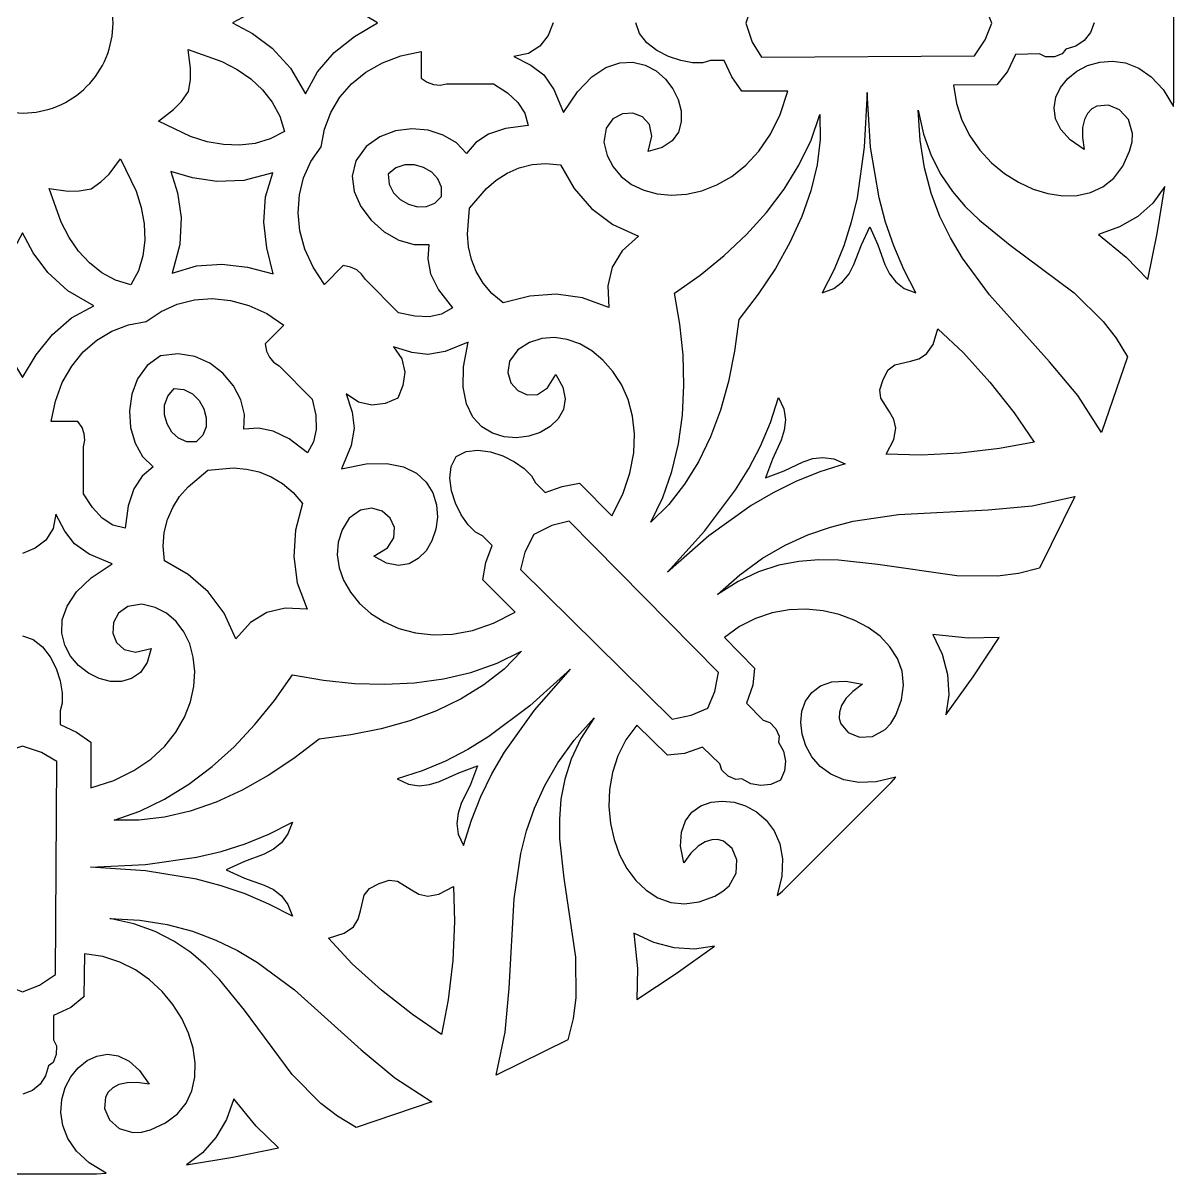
# Model space of a CAD drawing. Extents: x -550 to 550, y -550 to 550.
# Drawn here: x 0 to 200, y -200 to 0 of the extents above; entities that cross this region are included whole.
import ezdxf

# ---------------------------------------------------------------- set-up
doc = ezdxf.new("R2010")
doc.units = 0
doc.layers.add('LAYER_2', color=5, linetype='CONTINUOUS')

msp = doc.modelspace()

# ---------------------------------------------------------------- linework, layer by layer
at = {"layer": 'LAYER_2'}
msp.add_lwpolyline([(0, 15.64, 0.414214), (-15.64, 0, 0.414214), (0, -15.64, 0.414214), (15.64, 0, 0.414214)], format="xyb", close=True, dxfattribs=at)
for points in [[(36.4, 0.04), (39.87, -1.8), (43.32, -4.37), (46.48, -7.83), (49.09, -12.32), (51.16, -8.47), (54.06, -5.15), (57.59, -2.34), (61.57, 0.02), (57.59, 2.39), (54.06, 5.21), (51.17, 8.53), (49.11, 12.39), (46.48, 7.9), (43.32, 4.44), (39.87, 1.88)], [(125.63, -0.01), (126.72, -3.31), (128.3, -5.96), (165.31, -5.73), (167.18, -2.94), (168.34, -0.03), (167.18, 2.89), (165.31, 5.68), (128.31, 5.95), (126.73, 3.3)], [(28.74, -11.91), (29.1, -9.85), (29.13, -7.89), (28.69, -4.61), (34.56, -6.66), (37.2, -8.06), (39.57, -9.71), (41.63, -11.61), (43.32, -13.76), (44.61, -16.17), (45.44, -18.83), (42.97, -20.13), (40.36, -20.92), (37.63, -21.24), (34.83, -21.13), (31.99, -20.62), (29.13, -19.74), (23.53, -17.03), (26.17, -15.03), (27.54, -13.62)], [(51.81, -21.51), (52.37, -18.43), (53.46, -15.55), (55.05, -12.9), (57.1, -10.54), (59.58, -8.52), (62.44, -6.89), (65.65, -5.69), (69.17, -4.97), (69.17, -9.57), (70.24, -10.3), (71.33, -10.7), (72.46, -10.79), (73.61, -10.58), (81.76, -10.58), (84.16, -12.15), (85.98, -13.83), (87.18, -15.69), (87.76, -17.8), (83.83, -18.32), (80.89, -19.31), (78.7, -20.77), (77.06, -22.7), (75.32, -20.83), (73.03, -19.46), (70.39, -18.64), (67.55, -18.39), (64.7, -18.75), (62.01, -19.77), (59.65, -21.48), (57.81, -23.93), (57.19, -26.59), (57.55, -29.3), (58.72, -31.91), (60.51, -34.28), (62.76, -36.26), (65.3, -37.72), (67.94, -38.5), (70.52, -38.47), (70.32, -40.99), (70.83, -43.56), (72.21, -46.35), (74.61, -49.5), (72.71, -50.58), (70.55, -51.04), (68.07, -50.94), (65.26, -50.35), (59.51, -44.59), (58.84, -43.62), (57.98, -42.89), (56.93, -42.4), (55.66, -42.16), (52.4, -45.42), (50.42, -42.42), (48.99, -39.3), (48.12, -36.13), (47.8, -32.97), (48.02, -29.86), (48.76, -26.88), (50.03, -24.07)], [(146.68, -12.06), (146.18, -21.56), (144.94, -30.37), (143.93, -34.59), (142.61, -38.73), (140.93, -42.81), (138.84, -46.88), (140.88, -46.12), (142.41, -44.99), (143.54, -43.58), (144.39, -41.98), (145.68, -38.55), (147.14, -35.41), (148.55, -38.56), (149.75, -41.98), (150.55, -43.59), (151.64, -45), (153.14, -46.12), (155.17, -46.89), (153.05, -42.82), (151.3, -38.73), (149.87, -34.59), (148.75, -30.37), (147.29, -21.56)], [(113.22, -46.94), (117.68, -43.8), (121.85, -40.4), (125.7, -36.77), (129.18, -32.93), (132.24, -28.9), (134.84, -24.7), (136.93, -20.36), (138.48, -15.9), (138.5, -20.24), (137.97, -24.66), (136.91, -29.14), (135.33, -33.64), (133.26, -38.16), (130.73, -42.66), (127.76, -47.13), (124.36, -51.53), (123.65, -57.04), (122.59, -62.3), (121.19, -67.27), (119.45, -71.93), (117.37, -76.24), (114.96, -80.16), (112.2, -83.67), (109.11, -86.72), (111.18, -82.47), (112.77, -77.93), (113.9, -73.13), (114.59, -68.12), (114.84, -62.95), (114.69, -57.67), (114.15, -52.32)], [(187.43, -71.15), (183.27, -64.75), (178.38, -58.86), (167.97, -47.25), (163.23, -40.85), (161.15, -37.35), (159.32, -33.6), (157.8, -29.54), (156.64, -25.15), (155.87, -20.37), (155.56, -15.17), (156.49, -19.34), (157.82, -23.04), (159.5, -26.32), (161.49, -29.25), (163.73, -31.88), (166.18, -34.28), (171.54, -38.58), (182.68, -46.91), (187.72, -51.87), (189.94, -54.76), (191.9, -58)], [(11.83, -28.81), (13.54, -27.62), (14.95, -26.24), (16.95, -23.61), (19.66, -29.21), (20.54, -32.07), (21.05, -34.91), (21.16, -37.71), (20.83, -40.43), (20.04, -43.05), (18.75, -45.52), (16.09, -44.69), (13.68, -43.39), (11.54, -41.69), (9.64, -39.63), (8, -37.26), (6.61, -34.62), (4.57, -28.74), (7.83, -29.19), (9.77, -29.18)], [(25.7, -25.78), (26.85, -29.53), (27.47, -33.78), (27.26, -38.46), (25.93, -43.49), (30.13, -42.22), (34.52, -41.93), (39, -42.43), (43.49, -43.57), (42.35, -39.09), (41.85, -34.6), (42.15, -30.21), (43.42, -26.02), (38.38, -27.34), (33.7, -27.55), (29.45, -26.93)], [(72.72, -30.17), (72.71, -28.53), (72.1, -27.1), (71.02, -25.94), (69.61, -25.1), (68.01, -24.65), (66.37, -24.66), (64.8, -25.18), (63.46, -26.27), (63.63, -28), (64.37, -29.48), (65.52, -30.67), (66.96, -31.5), (68.54, -31.92), (70.12, -31.88), (71.56, -31.31)], [(77.61, -32.19), (80.51, -28.75), (82.24, -27.3), (84.15, -26.1), (86.22, -25.19), (88.46, -24.61), (90.85, -24.42), (93.39, -24.65), (95.8, -28.74), (98.81, -32.23), (102.5, -35.03), (106.95, -37.06), (104.12, -39.61), (102.36, -42.43), (101.61, -45.66), (101.81, -49.46), (97.23, -47.75), (92.64, -47.12), (88.04, -47.45), (83.44, -48.64), (81.49, -47.01), (79.93, -45.18), (78.76, -43.2), (77.93, -41.1), (77.43, -38.91), (77.22, -36.67)], [(198.42, -28.43), (196.35, -31.28), (193.69, -33.62), (190.51, -35.44), (186.91, -36.74), (191.7, -40.66), (195.45, -44.58), (197.1, -36.56)], [(-0.08, -36.45), (-1.92, -39.92), (-4.49, -43.36), (-7.95, -46.53), (-12.44, -49.14), (-8.58, -51.21), (-5.27, -54.1), (-2.45, -57.63), (-0.08, -61.61), (2.28, -57.63), (5.1, -54.1), (8.42, -51.21), (12.28, -49.14), (7.78, -46.53), (4.33, -43.36), (1.76, -39.92)], [(21.42, -51.88), (23.99, -50.1), (26.79, -48.84), (29.78, -48.09), (32.88, -47.88), (36.05, -48.2), (39.22, -49.07), (42.34, -50.49), (45.34, -52.48), (42.08, -55.73), (42.32, -57), (42.81, -58.06), (43.54, -58.92), (44.51, -59.58), (50.27, -65.34), (50.86, -68.15), (50.96, -70.62), (50.5, -72.79), (49.42, -74.69), (46.26, -72.28), (43.48, -70.9), (40.91, -70.39), (38.38, -70.59), (38.47, -68.04), (37.84, -65.47), (36.57, -63.02), (34.75, -60.85), (32.49, -59.1), (29.86, -57.92), (26.97, -57.46), (23.89, -57.86), (21.58, -59.54), (19.92, -61.82), (18.9, -64.5), (18.5, -67.39), (18.7, -70.29), (19.47, -73), (20.79, -75.34), (22.64, -77.11), (20.71, -78.75), (19.26, -80.93), (18.27, -83.87), (17.74, -87.8), (15.63, -87.23), (13.77, -86.02), (12.09, -84.2), (10.52, -81.8), (10.52, -73.66), (10.74, -72.5), (10.65, -71.37), (10.25, -70.28), (9.52, -69.22), (4.92, -69.22), (5.63, -65.69), (6.83, -62.48), (8.46, -59.63), (10.47, -57.16), (12.82, -55.11), (15.46, -53.53), (18.35, -52.44)], [(149.48, -61.95), (150.34, -60.27), (151.48, -59.39), (154.24, -58.74), (155.67, -58.35), (157, -57.5), (158.14, -55.88), (158.99, -53.16), (163.43, -57.31), (167.99, -62.38), (172.24, -67.75), (175.7, -72.82), (169.67, -73.95), (162.86, -74.75), (156.05, -75.1), (149.98, -74.9), (151.3, -72.37), (151.64, -70.42), (151.31, -68.87), (150.57, -67.59), (149.08, -65.18), (148.9, -63.75)], [(65.11, -65.18), (62.92, -66.09), (60.59, -66.39), (58.28, -65.9), (56.16, -64.45), (57.19, -67.64), (57.54, -70.41), (57.01, -73.44), (55.37, -77.45), (59.64, -76.61), (63.21, -76.54), (66.11, -77.12), (68.39, -78.24), (70.08, -79.79), (71.21, -81.65), (71.84, -83.7), (72, -85.85), (71.72, -87.97), (71.05, -89.96), (70.03, -91.69), (68.69, -93.06), (67.08, -93.96), (65.23, -94.27), (63.19, -93.87), (60.98, -92.66), (63.34, -91.2), (64.45, -89.46), (64.53, -87.67), (63.79, -86.05), (62.42, -84.85), (60.64, -84.3), (58.66, -84.63), (56.69, -86.06), (55.45, -88.08), (54.76, -90.22), (54.59, -92.43), (54.91, -94.65), (55.68, -96.83), (56.88, -98.92), (58.48, -100.85), (60.44, -102.58), (62.74, -104.05), (65.33, -105.19), (68.2, -105.97), (71.31, -106.33), (74.63, -106.2), (78.12, -105.54), (81.77, -104.28), (85.53, -102.39), (79.89, -96.76), (80.44, -93.73), (81.52, -90.8), (79.82, -89.11), (78.6, -88.45), (77.34, -87.18), (76.15, -85.47), (75.15, -83.45), (74.45, -81.28), (74.15, -79.1), (74.38, -77.06), (75.24, -75.31), (76.99, -74.45), (79.03, -74.23), (81.21, -74.52), (83.38, -75.23), (85.4, -76.23), (87.11, -77.41), (88.37, -78.68), (89.04, -79.9), (90.73, -81.6), (93.66, -80.52), (96.68, -79.97), (102.31, -85.61), (104.21, -81.85), (105.47, -78.21), (106.13, -74.71), (106.26, -71.39), (105.91, -68.29), (105.13, -65.42), (103.98, -62.82), (102.51, -60.53), (100.78, -58.57), (98.85, -56.97), (96.77, -55.77), (94.58, -54.99), (92.36, -54.67), (90.15, -54.84), (88.01, -55.53), (85.99, -56.77), (84.55, -58.74), (84.23, -60.72), (84.78, -62.5), (85.98, -63.87), (87.59, -64.62), (89.39, -64.54), (91.13, -63.42), (92.59, -61.07), (93.8, -63.27), (94.2, -65.32), (93.89, -67.16), (92.99, -68.78), (91.62, -70.11), (89.89, -71.14), (87.9, -71.8), (85.78, -72.08), (83.63, -71.92), (81.57, -71.29), (79.71, -70.16), (78.17, -68.47), (77.05, -66.19), (76.47, -63.29), (76.54, -59.72), (77.37, -55.45), (73.37, -57.09), (70.33, -57.62), (67.56, -57.27), (64.37, -56.24), (65.83, -58.36), (66.32, -60.67), (66.01, -63)], [(26.24, -63.51), (27.96, -63.68), (29.44, -64.42), (30.62, -65.58), (31.44, -67.02), (31.85, -68.6), (31.8, -70.19), (31.22, -71.63), (30.08, -72.79), (28.45, -72.78), (27.02, -72.16), (25.87, -71.08), (25.04, -69.67), (24.6, -68.07), (24.61, -66.42), (25.14, -64.85)], [(112.01, -95.4), (118.41, -88.3), (123.83, -81.14), (126.14, -77.42), (128.16, -73.53), (129.89, -69.44), (131.3, -65.08), (132.2, -67.05), (132.48, -68.93), (132.28, -70.73), (131.75, -72.47), (130.23, -75.8), (129.04, -79.05), (132.27, -77.83), (135.54, -76.25), (137.24, -75.69), (139.01, -75.47), (140.87, -75.73), (142.84, -76.62), (138.46, -78.01), (134.3, -79.68), (130.34, -81.62), (126.52, -83.84), (119.2, -89.09)], [(32.11, -77.68), (36.58, -77.29), (38.82, -77.5), (41.01, -78), (43.12, -78.83), (45.1, -80), (46.92, -81.56), (48.55, -83.51), (47.37, -88.11), (47.03, -92.71), (47.66, -97.29), (49.37, -101.87), (45.57, -101.68), (42.35, -102.42), (39.54, -104.17), (36.99, -107), (34.97, -102.55), (32.17, -98.86), (28.68, -95.85), (24.59, -93.44), (24.36, -90.9), (24.55, -88.51), (25.12, -86.28), (26.03, -84.2), (27.22, -82.3), (28.67, -80.57)], [(176.65, -94.75), (172.97, -95.66), (169.36, -96.13), (162.29, -96.07), (148.52, -94.07), (141.69, -93.33), (138.27, -93.28), (134.82, -93.55), (131.34, -94.22), (127.83, -95.35), (124.28, -97.02), (120.67, -99.32), (124.57, -95.86), (128.49, -93.02), (132.43, -90.74), (136.37, -88.95), (140.32, -87.59), (144.26, -86.59), (152.14, -85.42), (167.71, -84.57), (175.34, -83.87), (182.8, -82.29)], [(88.78, -88.86), (87.22, -91.97), (86.46, -94.96), (112.8, -120.95), (116.1, -120.3), (118.98, -119.06), (120.22, -116.18), (120.87, -112.88), (94.88, -86.54), (91.89, -87.3)], [(151.64, -131.05), (148.26, -131.86), (145.25, -131.99), (142.63, -131.52), (140.38, -130.54), (138.53, -129.17), (137.07, -127.49), (136.02, -125.59), (135.37, -123.58), (135.15, -121.55), (135.35, -119.6), (135.99, -117.82), (137.06, -116.31), (138.58, -115.16), (140.55, -114.48), (142.98, -114.35), (145.88, -114.88), (144.19, -116.14), (142.99, -117.39), (142.22, -118.61), (141.85, -119.76), (141.82, -120.84), (142.1, -121.8), (143.4, -123.31), (145.36, -124.11), (147.63, -124), (149.84, -122.79), (150.82, -121.71), (151.64, -120.28), (152.66, -117.6), (153.01, -115.04), (152.75, -112.63), (151.94, -110.4), (150.65, -108.37), (148.92, -106.57), (146.84, -105.02), (144.45, -103.75), (141.82, -102.79), (139.02, -102.15), (136.1, -101.88), (133.12, -101.98), (130.16, -102.5), (127.26, -103.45), (124.49, -104.85), (121.92, -106.75), (127.13, -112.13), (126.81, -115.06), (125.7, -118.18), (128.64, -121.15), (129.75, -121.53), (130.79, -122.63), (131.41, -123.95), (131.29, -124.95), (132.15, -126.55), (132.5, -128.26), (132.31, -129.97), (131.61, -131.59), (129.97, -132.31), (128.23, -132.52), (126.49, -132.21), (124.88, -131.36), (123.87, -131.48), (122.56, -130.86), (121.46, -129.82), (121.08, -128.71), (118.06, -125.82), (114.94, -126.93), (112, -127.25), (106.67, -121.99), (104.77, -124.56), (103.37, -127.33), (102.42, -130.23), (101.9, -133.19), (101.79, -136.17), (102.07, -139.09), (102.7, -141.89), (103.67, -144.52), (104.93, -146.9), (106.48, -148.99), (108.28, -150.71), (110.31, -152.01), (112.55, -152.82), (114.96, -153.08), (117.52, -152.73), (120.2, -151.71), (121.63, -150.88), (122.71, -149.91), (123.92, -147.7), (124.03, -145.43), (123.24, -143.47), (121.72, -142.17), (120.76, -141.89), (119.68, -141.92), (118.53, -142.29), (117.31, -143.05), (116.06, -144.26), (114.8, -145.95), (114.27, -143.05), (114.4, -140.62), (115.09, -138.64), (116.24, -137.12), (117.76, -136.04), (119.55, -135.4), (121.51, -135.19), (123.55, -135.4), (125.57, -136.04), (127.47, -137.08), (129.16, -138.53), (130.54, -140.38), (131.52, -142.62), (132, -145.25), (131.87, -148.25), (131.06, -151.62), (131.95, -150.84), (150.83, -131.97)], [(169.63, -106.78), (164.24, -106.87), (158.09, -106.24), (159.71, -109.7), (160.66, -113.23), (160.89, -116.76), (160.36, -120.24), (165.13, -113.61)], [(46.85, -113.28), (52.23, -114.21), (57.58, -114.75), (62.86, -114.91), (68.03, -114.65), (73.04, -113.97), (77.84, -112.84), (82.39, -111.25), (86.63, -109.18), (83.58, -112.27), (80.08, -115.02), (76.16, -117.44), (71.86, -119.51), (67.2, -121.25), (62.23, -122.65), (56.97, -123.7), (51.45, -124.42), (47.05, -127.81), (42.59, -130.78), (38.08, -133.31), (33.56, -135.37), (29.05, -136.94), (24.58, -138.01), (20.15, -138.54), (15.81, -138.51), (20.28, -136.97), (24.61, -134.88), (28.81, -132.28), (32.84, -129.22), (36.68, -125.75), (40.31, -121.91), (43.7, -117.74)], [(95.16, -112.27), (88.08, -118.63), (80.97, -123.99), (77.28, -126.26), (73.42, -128.25), (69.34, -129.95), (64.99, -131.36), (66.96, -132.26), (68.84, -132.54), (70.64, -132.34), (72.38, -131.81), (75.71, -130.3), (78.97, -129.1), (77.74, -132.33), (76.16, -135.6), (75.6, -137.3), (75.38, -139.07), (75.64, -140.93), (76.53, -142.9), (77.91, -138.53), (79.56, -134.39), (81.48, -130.46), (83.67, -126.68), (88.86, -119.42)], [(82.2, -182.82), (83.78, -175.36), (84.48, -167.74), (85.33, -152.19), (86.5, -144.31), (87.51, -140.37), (88.87, -136.43), (90.66, -132.49), (92.94, -128.56), (95.78, -124.64), (99.24, -120.74), (96.94, -124.34), (95.27, -127.9), (94.13, -131.41), (93.47, -134.88), (93.2, -138.32), (93.24, -141.75), (93.98, -148.57), (95.98, -162.33), (96.04, -169.4), (95.57, -173.01), (94.67, -176.68)], [(-0.08, -125.66), (-3.39, -126.75), (-6.03, -128.33), (-5.78, -165.32), (-3, -167.2), (-0.09, -168.35), (2.84, -167.2), (5.62, -165.32), (5.87, -128.33), (3.22, -126.75)], [(11.72, -146.7), (21.27, -146.2), (30.16, -144.97), (34.43, -143.97), (38.6, -142.65), (42.72, -140.97), (46.8, -138.89), (46.04, -140.92), (44.91, -142.45), (43.5, -143.58), (41.9, -144.43), (38.47, -145.72), (35.32, -147.17), (38.47, -148.59), (41.9, -149.79), (43.5, -150.59), (44.91, -151.68), (46.04, -153.18), (46.8, -155.21), (42.72, -153.09), (38.6, -151.34), (34.43, -149.91), (30.16, -148.78), (21.27, -147.31)], [(61.86, -149.54), (63.65, -148.95), (65.08, -149.13), (67.49, -150.63), (68.78, -151.36), (70.32, -151.7), (72.28, -151.36), (74.8, -150.04), (75, -156.11), (74.66, -162.92), (73.86, -169.72), (72.73, -175.75), (67.66, -172.28), (62.29, -168.04), (57.22, -163.47), (53.07, -159.04), (55.79, -158.18), (57.41, -157.05), (58.26, -155.72), (58.65, -154.29), (59.29, -151.53), (60.18, -150.39)], [(57.87, -191.92), (54.63, -189.96), (51.75, -187.74), (46.79, -182.7), (38.47, -171.55), (34.17, -166.21), (31.78, -163.75), (29.15, -161.51), (26.22, -159.52), (22.94, -157.84), (19.24, -156.52), (15.07, -155.59), (20.28, -155.9), (25.05, -156.66), (29.45, -157.83), (33.5, -159.35), (37.25, -161.18), (40.75, -163.26), (47.15, -168), (58.75, -178.4), (64.63, -183.29), (71.02, -187.45)], [(120.14, -160.42), (116.67, -160.96), (113.14, -160.73), (109.62, -159.77), (106.16, -158.15), (106.77, -164.29), (106.66, -169.69), (113.5, -165.19)], [(44.4, -195.46), (40.54, -191.72), (36.64, -186.94), (35.34, -190.51), (33.53, -193.67), (31.21, -196.32), (28.4, -198.4), (36.45, -197.09)]]:
    msp.add_lwpolyline(points, close=True, dxfattribs=at)
for points in [[(186.13, 0.03), (185.48, -1.63), (184.4, -3.02), (182.95, -4.02), (181.21, -4.56), (180.59, -5.36), (179.21, -5.85), (177.7, -5.89), (176.65, -5.37), (172.47, -5.46), (171.05, -8.45), (169.2, -10.76), (161.7, -10.8), (162.18, -13.96), (163.14, -16.91), (164.52, -19.63), (166.25, -22.09), (168.28, -24.27), (170.54, -26.14), (172.97, -27.68), (175.51, -28.86), (178.09, -29.65), (180.66, -30.03), (183.15, -29.98), (185.5, -29.46), (187.66, -28.45), (189.55, -26.94), (191.11, -24.88), (192.29, -22.26), (192.71, -20.67), (192.79, -19.22), (192.08, -16.79), (190.56, -15.11), (188.61, -14.28), (186.62, -14.44), (185.74, -14.92), (185, -15.7), (184.44, -16.78), (184.13, -18.18), (184.09, -19.92), (184.4, -22), (181.97, -20.32), (180.34, -18.51), (179.43, -16.63), (179.17, -14.74), (179.48, -12.9), (180.29, -11.18), (181.53, -9.65), (183.13, -8.36), (185, -7.38), (187.09, -6.78), (189.31, -6.61), (191.59, -6.94), (193.87, -7.83), (196.06, -9.35), (198.1, -11.56), (199.9, -14.52), (199.99, -13.34), (200, 13.15)], [(92.14, 0.01), (91.24, -2.17), (89.8, -4.03), (87.82, -5.32), (85.29, -5.79), (88.27, -7.32), (90.48, -9.02), (92.25, -11.55), (93.92, -15.54), (96.35, -11.93), (98.83, -9.36), (101.29, -7.72), (103.7, -6.9), (105.98, -6.81), (108.1, -7.32), (110, -8.33), (111.63, -9.74), (112.93, -11.43), (113.86, -13.31), (114.37, -15.26), (114.39, -17.17), (113.88, -18.95), (112.79, -20.47), (111.07, -21.64), (108.65, -22.34), (109.29, -19.64), (108.84, -17.62), (107.63, -16.3), (105.96, -15.68), (104.15, -15.8), (102.5, -16.66), (101.33, -18.29), (100.95, -20.7), (101.5, -23.01), (102.52, -25.01), (103.96, -26.69), (105.76, -28.04), (107.85, -29.04), (110.17, -29.66), (112.67, -29.9), (115.28, -29.74), (117.94, -29.15), (120.59, -28.13), (123.17, -26.65), (125.62, -24.71), (127.88, -22.27), (129.88, -19.33), (131.57, -15.87), (132.89, -11.87), (124.92, -11.87), (123.18, -9.35), (121.86, -6.51), (119.47, -6.52), (118.13, -6.91), (116.35, -6.91), (114.3, -6.53), (112.16, -5.81), (110.13, -4.77), (108.38, -3.44), (107.1, -1.84), (106.47, 0.01)], [(-0.08, -106.5), (1.77, -107.13), (3.37, -108.41), (4.7, -110.16), (5.74, -112.19), (6.46, -114.33), (6.83, -116.38), (6.83, -118.16), (6.43, -119.5), (6.43, -121.89), (9.27, -123.21), (11.79, -124.95), (11.79, -132.92), (15.79, -131.6), (19.25, -129.91), (22.19, -127.91), (24.63, -125.66), (26.58, -123.21), (28.06, -120.63), (29.08, -117.98), (29.66, -115.32), (29.83, -112.71), (29.59, -110.22), (28.97, -107.89), (27.97, -105.8), (26.63, -104.01), (24.94, -102.56), (22.94, -101.54), (20.64, -100.99), (18.23, -101.37), (16.6, -102.54), (15.73, -104.19), (15.61, -106), (16.22, -107.67), (17.55, -108.88), (19.57, -109.33), (22.27, -108.69), (21.57, -111.11), (20.4, -112.83), (18.87, -113.92), (17.1, -114.43), (15.18, -114.4), (13.23, -113.9), (11.36, -112.97), (9.66, -111.66), (8.25, -110.03), (7.24, -108.13), (6.73, -106.02), (6.83, -103.73), (7.65, -101.33), (9.29, -98.87), (11.87, -96.39), (15.48, -93.96), (11.49, -92.29), (8.96, -90.52), (7.26, -88.31), (5.72, -85.33), (5.26, -87.86), (3.97, -89.84), (2.11, -91.27), (-0.08, -92.18)], [(-12.77, -200), (12.77, -200), (14.46, -199.88), (11.52, -198.07), (9.32, -196.03), (7.81, -193.84), (6.92, -191.57), (6.59, -189.29), (6.75, -187.07), (7.35, -184.99), (8.32, -183.12), (9.6, -181.53), (11.13, -180.3), (12.83, -179.5), (14.66, -179.19), (16.54, -179.46), (18.42, -180.37), (20.22, -182), (21.9, -184.42), (19.81, -184.11), (18.07, -184.14), (16.67, -184.46), (15.59, -185.02), (14.82, -185.76), (14.33, -186.64), (14.17, -188.62), (15, -190.57), (16.68, -192.1), (19.1, -192.81), (20.56, -192.73), (22.15, -192.31), (24.77, -191.13), (26.83, -189.57), (28.35, -187.68), (29.35, -185.53), (29.87, -183.18), (29.93, -180.69), (29.55, -178.12), (28.76, -175.53), (27.58, -172.99), (26.04, -170.56), (24.17, -168.31), (21.99, -166.28), (19.53, -164.54), (16.81, -163.17), (13.86, -162.21), (10.7, -161.73), (10.59, -169.22), (8.28, -171.07), (5.29, -172.49), (5.27, -176.67), (5.79, -177.72), (5.74, -179.23), (5.25, -180.6), (4.45, -181.22), (3.93, -182.96), (2.97, -184.41), (1.63, -185.49), (-0.01, -186.14)]]:
    msp.add_lwpolyline(points, dxfattribs=at)

doc.saveas('drawing.dxf')
